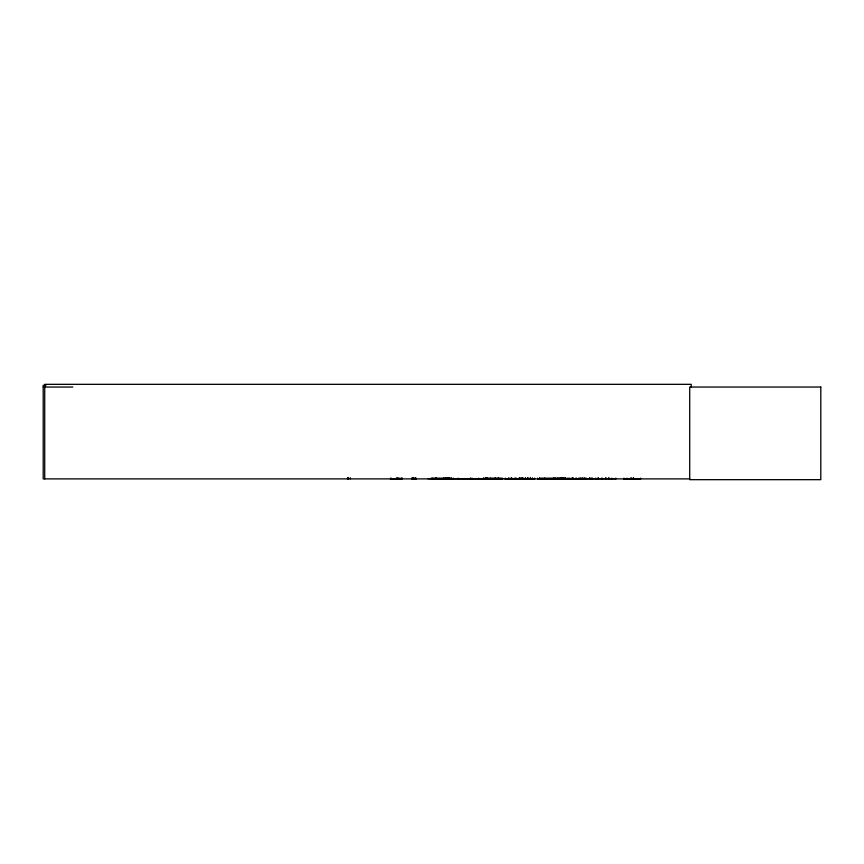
<?xml version="1.0" encoding="UTF-8"?>
<svg xmlns="http://www.w3.org/2000/svg" width="864" height="864" viewBox="0 0 864 864"><rect width="100%" height="100%" fill="white"/><g stroke="black" fill="none" stroke-linecap="round" stroke-linejoin="round"><path stroke-width="1.3" d="M444.269 478.861L444.269 478.127M458.158 478.861L458.168 478.127M554.429 478.775L554.45 478.127M567.864 478.861L568.004 478.192M623.776 478.861L640.667 478.894M565.402 478.796L565.402 477.932M478.548 478.775L478.613 478.127M390.355 478.894L401.825 478.796M504.9 478.894L514.534 478.796M498.496 478.775L498.463 477.932M396.76 478.861L396.76 477.932M485.05 478.861L485.179 477.932M485.806 478.699L485.59 477.932M572.994 478.796L573.037 478.192M390.766 478.796L390.83 478.192M575.986 478.796L576.05 478.192M585.814 478.796L585.943 478.127M592.056 478.796L592.132 478.192M525.388 478.796L525.474 478.192M532.235 478.796L532.321 478.192M432.13 478.796L432.227 478.192L432.313 478.894M495.007 478.796L495.094 478.192M45.9 385.301L43.2 385.301L43.2 478.894L689.882 478.894M43.2 387.04L72.835 387.04M431.006 478.289L448.308 478.289M485.266 478.289L502.556 478.289M540.983 478.289L558.274 478.289M430.974 478.537L448.34 478.516M485.233 478.516L502.589 478.537M540.95 478.516L558.317 478.516M416.232 478.861L412.236 478.796L412.322 477.932M427.907 478.699L502.578 478.84M534.881 478.818L515.635 478.861L515.808 478.127M615.805 478.699L537.818 478.796M415.67 478.796L415.573 478.192M445.727 478.796L445.64 478.192M525.625 478.796L525.56 478.127M602.154 478.796L602.089 478.192M586.084 478.796L586.019 478.192M527.861 478.775L527.85 477.932M516.197 478.894L515.97 478.127M572.13 478.775L572.076 478.127M560.045 478.796L560.034 477.932M559.807 478.796L559.764 478.192L559.721 478.894M534.611 478.775L534.557 478.127M626.951 478.775L626.929 478.127M571.018 478.775L570.985 478.127M557.442 478.775L557.41 478.127M560.315 478.699L560.466 477.932M508.745 478.699L508.928 477.932M579.841 478.796L579.863 477.932M569.43 478.796L569.43 478.127M555.53 478.796L555.444 478.127M691.232 387.04L691.232 384.329L44.723 384.329L44.723 478.894M640.494 478.127L640.494 478.894M633.614 477.932L633.614 478.894M633.15 477.932L633.15 478.894M631.292 477.932L631.292 478.894M630.828 477.932L630.828 478.894M623.948 478.127L623.948 478.894M615.805 478.127L615.805 478.894M611.842 478.127L611.842 478.894M609.098 477.932L609.098 478.894M608.623 477.932L608.623 478.894M606.01 477.932L606.01 478.894M605.675 477.932L605.675 478.894M601.916 478.127L601.916 478.894M598.374 477.932L598.374 478.894M598.028 477.932L598.028 478.894M595.771 478.127L595.771 478.894M592.196 478.127L592.196 478.894M591.181 478.127L591.181 478.894M589.939 477.932L589.939 478.894M589.594 477.932L589.594 478.894M584.388 477.932L584.388 478.894M583.934 477.932L583.934 478.894M582.293 477.932L582.293 478.894M581.958 477.932L581.958 478.894M580.316 477.932L580.316 478.894M578.308 478.127L578.308 478.894M576.126 478.127L576.126 478.894M573.124 477.932L573.07 478.894M572.648 477.932L572.573 478.894M568.026 478.127L568.026 478.894M565.855 478.127L565.952 478.894L565.726 478.127M564.98 477.932L564.98 478.894M564.106 477.932L564.106 478.894M563.641 477.932L563.641 478.894M562.712 477.932L562.648 478.894M562.162 477.932L562.226 478.894M561.805 477.932L561.805 478.894M561.33 477.932L561.33 478.894M558.716 477.932L558.716 478.894M553.37 478.127L553.37 478.894M544.493 478.127L544.493 478.894M539.849 477.932L539.849 478.894M539.611 477.932L539.611 478.894M537.656 478.127L537.656 478.894M532.408 478.127L532.408 478.894M530.442 477.932L530.442 478.894M530.204 477.932L530.204 478.894M528.466 478.127L528.466 478.894M527.418 477.932L527.418 478.894M525.096 478.127L525.096 478.894M523.109 477.932L523.109 478.894M522.677 477.932L522.677 478.894M522.061 478.127L522.061 478.894M521.23 477.932L521.23 478.894M520.808 477.932L520.808 478.894M519.502 477.932L519.502 478.894M519.178 477.932L519.178 478.894M514.674 478.127L514.674 478.894M512.082 478.127L512.082 478.894M511.391 477.932L511.391 478.894M511.078 477.932L511.078 478.894M508.658 478.127L508.658 478.894M505.483 478.127L505.483 478.894M498.625 478.127L498.625 478.894M498.344 477.932L498.344 478.894M495.191 478.127L495.191 478.894M490.601 478.127L490.601 478.894M487.404 477.932L487.404 478.894M486.648 477.738L486.648 478.894M486.346 477.738L486.346 478.894M486.259 477.738L486.259 478.894M485.816 478.127L485.816 478.894M483.646 477.738L483.646 478.894M472.014 478.127L471.928 478.894M470.426 477.932L470.426 478.894M453.395 478.127L453.395 478.894M451.472 477.932L451.451 478.894M450.986 477.932L450.965 478.894M449.788 478.127L449.788 478.894M449.593 477.738L449.593 478.894M449.204 477.738L449.204 478.894M448.513 477.738L448.513 478.894M447.541 477.932L447.541 478.894M447.196 477.932L447.196 478.894M446.602 477.738L446.602 478.894M446.267 477.932L446.278 478.894L446.126 477.932M445.543 478.127L445.543 478.894M443.502 478.127L443.502 478.894M436.558 478.127L436.558 478.894M435.985 477.932L435.985 478.894L435.834 477.932M415.768 477.738L415.768 478.894M415.508 477.738L415.476 478.894M415.238 477.738L415.238 478.894M413.856 477.738L413.856 478.894M413.176 477.738L413.176 478.894M412.204 477.932L412.204 478.894M412.052 478.127L412.052 478.894M402.019 478.127L402.019 478.894M401.857 477.932L401.738 478.894M400.788 478.127L400.788 478.894M399.114 477.932L399.114 478.894M398.585 478.127L398.585 478.894M397.105 477.932L397.105 478.894M390.906 478.127L390.906 478.894M350.266 477.738L350.266 478.894M348.354 477.738L348.354 478.894M347.922 477.738L347.922 478.894M347.566 477.738L347.566 478.894M637.492 478.699L637.492 478.775M820.8 387.04L689.71 387.04L689.71 479.671L820.8 479.671L820.8 387.04M560.304 478.894L560.304 478.127L560.218 478.894M397.613 478.894L397.613 478.127L397.526 478.894"/></g></svg>
